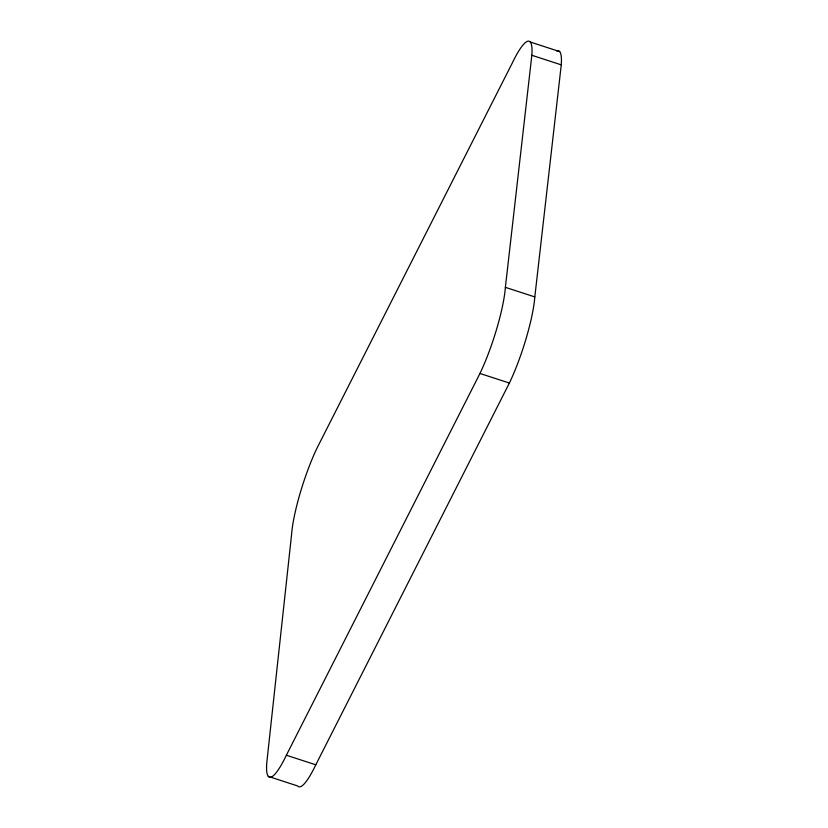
<?xml version="1.0" encoding="UTF-8"?>
<svg xmlns="http://www.w3.org/2000/svg" width="828" height="828" viewBox="0 0 828 828"><rect width="100%" height="100%" fill="white"/><g stroke="black" fill="none" stroke-linecap="round" stroke-linejoin="round"><path stroke-width="1.24" d="M531.835 55.279A64.191 11.602 -72 0 0 512.201 63.197L317.041 448.062A64.191 11.602 -72 0 0 291.611 534.184L266.74 763.147A64.191 11.602 -72 0 0 286.374 755.229L479.961 373.469A64.191 11.602 -72 0 0 505.38 287.347L531.835 55.279L561.26 64.853L534.816 296.921A64.191 11.602 -72 0 1 509.386 383.043L315.799 764.803A64.191 11.602 -72 0 1 297.738 785.979L268.313 776.405M530.262 42.021L559.687 51.595M505.38 287.347L534.816 296.921M479.961 373.469L509.386 383.043M286.374 755.229L315.799 764.803M556.706 50.974A64.191 11.602 -72 0 1 561.26 64.853"/></g></svg>
